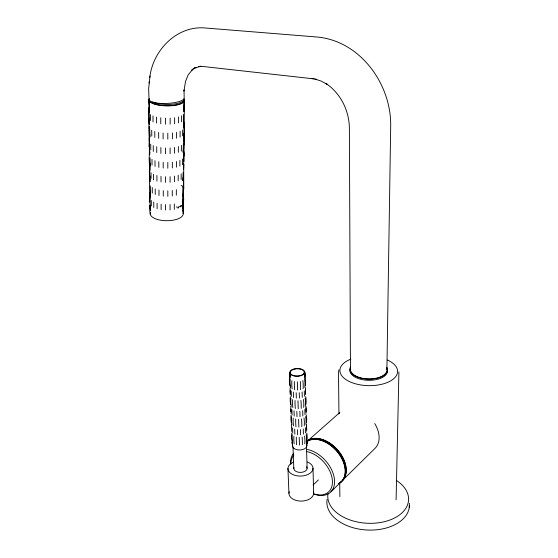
<?xml version="1.0" encoding="UTF-8"?>
<svg xmlns="http://www.w3.org/2000/svg" width="558" height="558" viewBox="0 0 558 558"><rect width="100%" height="100%" fill="white"/><g stroke="black" fill="none" stroke-linecap="round" stroke-linejoin="round"><path stroke-width="0.84" d="M165.412 118.177L165.426 124.211M165.51 176.733L165.517 182.375M165.461 147.947L165.475 153.778M165.552 204.577L165.566 210.038M167.819 196.339L167.819 190.787M167.812 168.223L167.812 162.483M167.805 139.151L167.798 133.222M163.096 133.041L163.117 138.977M163.187 162.315L163.201 168.056M163.271 190.627L163.285 196.179M160.76 117.787L160.781 123.82M160.885 147.556L160.906 153.387M161.004 176.335L161.032 181.971M161.123 204.172L161.143 209.634M183.777 151.65L183.715 156.533L184.286 145.122L184.014 133.125L183.652 140.121L184.154 131.416L183.931 122.16L183.952 128.061M293.341 392.148L293.536 397.519M294.017 410.8L294.206 416.059M294.68 429.067L294.861 434.222M158.646 132.448L158.681 138.377M170.148 124.176L170.155 118.15M170.12 153.729L170.127 147.898M170.085 182.299L170.092 176.663M170.057 209.947L170.064 204.493M158.807 161.701L158.842 167.435M158.96 189.992L158.995 195.544M182.717 204.186L182.857 187.244M183.554 191.785L183.394 194.944L183.505 189.504L183.561 195.398M183.805 164.164L183.638 167.393L183.666 164.589M184.063 135.629L183.896 138.928L183.917 136.033M184.328 106.139L184.154 109.508L184.279 103.502L184.273 132.727M302.269 397.401L302.101 392.03M156.512 117.02L156.554 123.046M156.714 146.747L156.749 152.578M156.903 175.498L156.944 181.134M157.091 203.307L157.126 208.762M302.848 415.954L302.687 410.695M303.419 434.131L303.259 428.976M149.139 112.674L149.265 107.031L149.056 119.049M149.46 142.151L149.586 136.731L149.258 145.471L149.649 153.666L149.523 147.926M149.697 154.859L149.746 151.602L149.593 154.427M149.767 170.664L149.893 165.454L149.684 176.705M154.761 131.486L154.81 137.401M154.984 160.69L155.033 166.417M172.401 138.893L172.415 132.971M172.331 167.93L172.345 162.204M172.269 196.018L172.282 190.473M150.067 198.257L150.186 193.249L150.074 195.991M150.283 209.892L150.332 206.76L150.388 210.757M152.99 115.918L153.045 121.93M153.248 145.589L153.297 151.406M155.208 188.946L155.25 194.484M151.72 130.209L151.776 136.117M151.992 159.358L152.048 165.07M153.492 174.284L153.541 179.913M153.736 202.052L153.778 207.492M386.903 369.152L390.684 126.624C391.667 84.725 360.642 40.978 317.181 37.023L205.623 28.019C177.026 25.145 152.739 50.304 149.781 77.597M398.914 371.928L396.096 499.842M150.423 114.571L150.486 120.57M150.723 144.166L150.786 149.963M151.016 172.785L151.072 178.4M152.257 187.544L152.306 193.075M174.619 123.73L174.64 117.71M174.514 153.234L174.535 147.41M174.41 181.762L174.431 176.133M174.312 209.369L174.333 203.921M183.275 208.392L183.219 211.51L183.715 198.111M149.23 128.486L149.265 126.289M149.718 128.731L149.865 137.122L149.774 134.199M150.025 157.788L150.172 165.865L150.074 163.041M150.318 185.905L150.465 193.682L150.367 190.948M151.295 200.482L151.344 205.916M149.921 198.725L150.248 209.041L150.221 206.362M176.593 138.217L176.621 132.302M176.454 167.198L176.481 161.478M176.321 195.237L176.349 189.699M148.937 102.888L149 100.231L148.714 114.502L149.342 124.58L149.307 121.616M291.199 391.019L291.395 396.382M291.89 409.642L292.092 414.887M292.573 427.881L292.769 433.022M178.525 122.899L178.56 116.894M178.351 152.334L178.386 146.524M178.183 180.806L178.218 175.184M178.023 208.35L178.065 207.011M289.888 377.633L289.783 375.213L289.693 377.933A33.027 28.207 -0.1 0 0 290 386.031M180.074 137.177L180.115 131.283M179.878 166.089L179.913 160.383M409.244 507.675L409.37 503.337M181.58 121.749L181.629 115.757M183.303 193.11L183.394 190.39M304.445 396.201L304.277 390.837M305.003 414.734L304.842 409.474M305.547 432.882L305.393 427.735M181.364 151.099L181.406 145.303M181.148 179.488L181.19 173.887M180.938 206.962L180.987 205.623M290.111 387.908L290.272 394.876M290.816 406.447L290.969 413.352M182.612 135.852L182.661 129.972M182.375 164.673L182.424 158.981M291.506 424.617L291.66 431.446M183.868 144.899L183.861 140.595M184.014 161.353L183.903 152.864M183.317 201.668L183.289 194.951M306.74 441.022L306.865 443.554L306.977 440.611A31.813 26.365 4.1 0 0 306.754 432.987M183.763 189.057L183.673 151.246L183.694 156.951M149.921 192.831L149.767 202.296M150.088 205.909L149.816 211.273L150.228 213.93M305.617 393.027L305.456 387.684M305.617 394.666L305.456 389.31M306.161 411.49L306.007 406.252M306.161 413.164L306.007 407.919M306.691 429.576L306.537 424.443M306.691 431.285L306.544 426.145M183.268 193.905L183.164 196.276L183.638 188.123L183.429 179.383L183.442 184.907M149.251 138.035L149.16 146.684M304.926 376.538L305.059 374.181M307.06 442.271L306.921 445.654M149.997 76.076L148.658 88.673L149.021 99.617M183.61 119.956L183.394 123.304L183.652 114.39M183.359 149.181L183.143 152.46L183.394 143.838M183.115 177.458L182.898 180.666L183.15 172.331M182.878 204.828L182.668 207.974L182.905 199.904M292.141 444.147L292.322 441.587L292.504 446.212M184.545 103.132L183.917 110.623L184.105 101.214L184.307 104.632M304.849 378.477L304.71 372.639L304.849 375.367M289.825 373.246L289.944 378.701M183.212 213.707L183.289 205.267M338.887 369.863L338.504 372.87L338.95 413.834M149.028 83.065L149.223 81.712M330.957 491.793L341.524 481.366M192.894 69.101L188.158 74.905L185.514 81.468L183.945 91.135L184.014 89.943L184.168 97.664A17.626 4.722 -2.4 0 1 165.97 103.474A17.626 4.722 -2.4 0 1 149.202 98.689M192.81 69.164L191.701 70.231L195.886 67.365L193.738 68.425L200.866 66.207L198.495 66.583L203.719 66.569L313.582 78.831M313.087 484.993L318.43 479.908M306.858 441.608L339.808 412.488A25.152 17.472 47.3 0 0 338.769 413.855M178.197 207.255L181.692 205.595M181.12 185.493L182.347 185.926L182.794 186.888M311.469 78.483L316.749 79.348M314.719 79.013L321.136 81.07L327.33 84.411L326.06 83.547C340.617 93.312 349.217 110.742 349.378 128.131L350.452 369.731M176.433 206.837L177.019 207.276M292.183 442.417L292.636 444.97A7.226 4.241 -1.1 0 0 300.009 449.985A7.226 4.241 -1.1 0 0 306.607 444.433M289.602 374.425L289.895 376.476M292.371 442.864L292.636 444.97M290.725 409.049L291.018 411.678M290.021 390.558L290.313 393.244M304.849 374.599L305.128 377.696A32.803 28.046 4.2 0 1 305.365 385.808M149.028 101.765L149.244 104.792M149.983 204.995L150.151 207.674L150.116 205.449M149.377 149.565L149.558 152.425L149.509 147.514L149.153 158.953L149.663 169.806L149.677 163.766L149.356 172.157L149.956 181.803L149.921 179.034M149.684 177.723L149.816 179.809M149.063 120.451L149.244 123.416L149.188 118.261L148.833 130.084L149.356 141.341L149.377 136.989M183.61 168.9L183.338 163.334L183.491 168.642M183.338 212.452L183.184 206.62L183.198 211.97M184.126 111.349L183.875 106.139M297.63 434.856L297.449 429.695M296.354 398.119L296.172 392.741M297.002 416.673L296.814 411.413M300.469 429.667L300.636 434.822M304.717 371.879L304.849 374.983L304.752 372.256A7.526 3.878 -1.6 0 0 293.466 369.117A7.526 3.878 -1.6 0 0 293.459 375.834A7.526 3.878 -1.6 0 0 304.752 372.256M299.248 392.699L299.43 398.077M299.862 411.372L300.037 416.638M287.935 468.441L288.953 493.251M183.847 105.392L184.014 111.739M292.992 446.798L293.801 468.399M306.475 446.665L307.116 468.295M292.364 443.282L292.301 441.169L292.35 443.694M313.003 468.253L313.659 493.112M184.154 109.508L184.147 109.131L184.189 111.656M183.463 166.549L183.456 166.117L183.491 168.53M289.728 372.87L289.776 375.604M183.896 138.928L183.889 138.53L183.938 141.816M183.638 167.393L183.631 166.968L183.659 168.788M183.436 197.651L183.387 194.498L183.394 194.944M339.71 482.691L339.864 496.641M149.976 192.601L149.963 197.358L149.467 186.888L149.809 175.819L149.816 178.162M306.865 443.136L306.865 443.554M184.001 99.952A17.451 5.552 1.1 0 1 167.707 105.657A17.451 5.552 1.1 0 1 149.174 100.056M184.007 98.759A17.465 5.538 1.1 0 1 172.75 104.193A17.465 5.538 1.1 0 1 152.599 101.968M306.649 441.399A26.603 17.577 48.2 0 1 338.72 451.283A26.603 17.577 48.2 0 1 339.808 482.726M307.102 441.204A26.638 17.577 48.2 0 1 338.601 453.173A26.638 17.577 48.2 0 1 338.908 483.612M306.607 466.753A6.661 4.059 -1 0 1 301.076 472.403A6.661 4.059 -1 0 1 293.947 467.611M387.405 360.008A28.849 14.703 1.2 0 1 389.484 381.498A28.849 14.703 1.2 0 1 347.362 380.479A28.849 14.703 1.2 0 1 350.877 359.129M409.412 505.946A41.327 26.303 3.3 0 1 365.253 529.898A41.327 26.303 3.3 0 1 327.107 499.466M396.898 480.752A40.448 25.515 3.2 0 1 381.484 522.316A40.448 25.515 3.2 0 1 327.999 493.663M313.401 491.591A12.353 7.826 -0.8 0 1 301.257 501.105A12.353 7.826 -0.8 0 1 289.225 491.731M307.402 462.003A12.534 7.638 -1 0 1 309.878 473.386A12.534 7.638 -1 0 1 290.99 473.54A12.534 7.638 -1 0 1 293.62 462.122M374.718 423.557A25.152 17.472 47.3 0 1 375.325 448.039L342.424 480.48A26.407 17.451 48.2 0 0 345.528 474.886M306.774 441.545A26.407 17.451 48.2 0 1 333.154 445.779A26.407 17.451 48.2 0 1 345.709 474.147M296.612 444.747A31.457 10.253 -78.2 0 1 296.34 437.095M299.479 445.054A31.457 0.642 88.9 0 1 299.221 437.395M302.108 437.033A31.52 9.005 76.1 0 1 302.352 444.691M304.556 436.063A31.639 17.431 60.8 0 1 304.787 443.715M306.189 434.64A31.743 23.534 38.9 0 1 306.412 442.278M292.078 440.757A32.022 26.512 0.6 0 1 291.792 433.141M292.608 442.417A31.632 24.378 -37.8 0 1 292.322 434.787M294.199 443.819A31.513 18.567 -62.3 0 1 293.92 436.175M295.977 426.786A31.708 10.476 -78.6 0 1 295.698 418.981M298.872 427.086A31.687 0.656 88.9 0 1 298.607 419.267M301.522 418.912A31.75 9.207 76.4 0 1 301.773 426.724M303.998 417.956A31.883 17.821 61.4 0 1 304.236 425.761M305.644 416.561A32.022 24.043 39.4 0 1 305.882 424.352M306.223 414.936A32.134 26.91 4.1 0 1 306.454 422.713M291.402 422.887A32.35 27.056 0.4 0 1 291.102 415.117M291.932 424.512A31.945 24.88 -38.4 0 1 291.639 416.728M293.536 425.887A31.792 18.965 -62.8 0 1 293.25 418.082M295.328 408.456A31.966 10.714 -78.9 0 1 295.043 400.484M298.251 408.742A31.939 0.67 88.8 0 1 297.979 400.763M300.929 400.407A31.994 9.416 76.7 0 1 301.187 408.386M303.426 399.465A32.134 18.226 62 0 1 303.678 407.438M305.093 398.098A32.308 24.566 40 0 1 305.331 406.057M305.679 396.508A32.462 27.468 4.2 0 1 305.917 404.452M290.711 404.648A32.685 27.621 0.2 0 1 290.404 396.717M291.248 406.238A32.273 25.403 -39.1 0 1 290.948 398.293M292.866 407.577A32.078 19.377 -63.5 0 1 292.573 399.612M294.666 389.742A32.245 10.951 -79.3 0 1 294.373 381.602M297.616 390.014A32.204 0.684 88.8 0 1 297.344 381.867M300.323 381.512A32.259 9.632 77 0 1 300.581 389.658M302.848 380.591A32.406 18.637 62.6 0 1 303.099 388.731M304.535 379.252A32.601 25.11 40.7 0 1 304.78 387.378M290.544 387.58A32.608 25.933 -39.9 0 1 290.237 379.468M292.176 388.884A32.378 19.795 -64.1 0 1 291.876 380.758M307.214 441.35A26.442 17.451 48.2 0 1 338.483 453.242A26.442 17.451 48.2 0 1 338.79 483.458M306.691 451.575A25.326 16.412 48.5 0 1 332.163 478.569A25.326 16.412 48.5 0 1 313.491 493.788M290.844 464.214A25.326 16.412 48.5 0 1 293.85 455.154M307.263 449.462A26.854 17.431 48.5 0 1 334.375 478.59A26.854 17.431 48.5 0 1 313.457 493.872M290.474 463.733A26.854 17.431 48.5 0 1 293.641 453.291M387.078 368.991A18.805 9.584 1.2 0 1 369.236 380.298A18.805 9.584 1.2 0 1 350.11 368.964M386.799 367.29A18.812 9.57 1.2 0 1 368.636 379.182A18.812 9.57 1.2 0 1 350.633 366.669M183.045 212.8A16.503 7.017 0.4 0 1 166.661 220.717A16.503 7.017 0.4 0 1 150.395 212.556M183.84 99.387A17.626 5.615 1.1 0 1 167.128 105.887A17.626 5.615 1.1 0 1 149.181 99.136M386.561 367.945A18.268 9.291 1.2 0 1 369.229 378.903A18.268 9.291 1.2 0 1 350.64 367.917M149.558 107.401L149.453 104.374L149.558 107.401M293.703 375.604A7.031 3.62 -1.6 0 0 304.256 372.263A7.031 3.62 -1.6 0 0 293.717 369.333A7.031 3.62 -1.6 0 0 293.703 375.604"/></g></svg>
